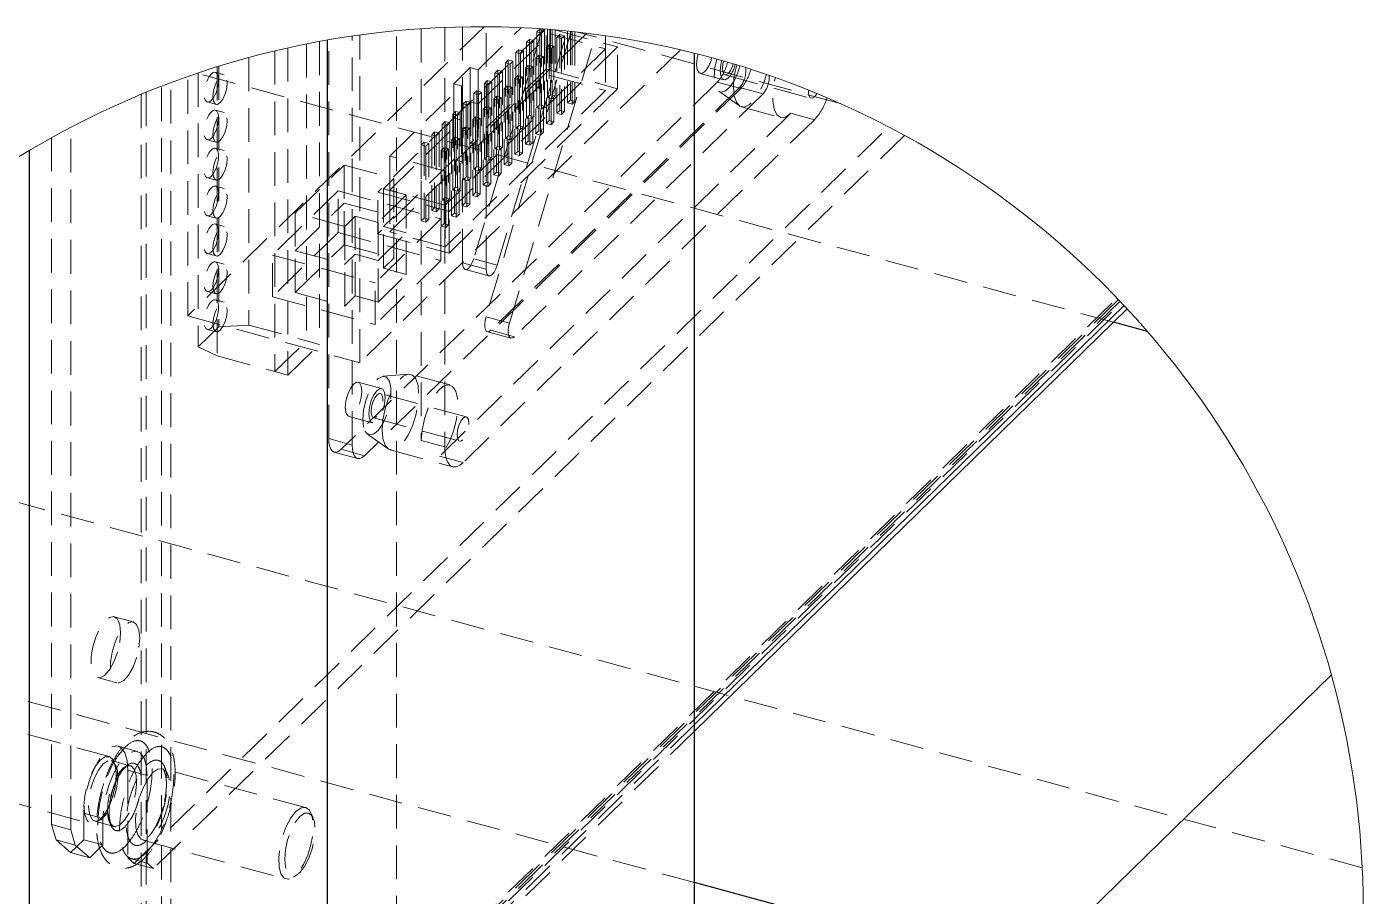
# Model space of a CAD drawing. Header units: millimetres. Extents: x 0 to 279, y 0 to 216.
# Drawn here: x 39.5 to 89.8, y 78.2 to 110.9 of the extents above; entities that cross this region are included whole.
import ezdxf

# ---------------------------------------------------------------- set-up
doc = ezdxf.new("R2010")
doc.units = ezdxf.units.MM
doc.linetypes.add('HIDDEN', pattern=[1.905, 1.27, -0.635])

msp = doc.modelspace()

# ---------------------------------------------------------------- linework, layer by layer
at = {"color": 7, "linetype": 'HIDDEN', "lineweight": 18}
for p, q in [((56.684, 110.933), (45.52, 100.036)), ((54.32, 110.859), (54.32, 95.342)), ((55.204, 110.906), (55.204, 95.102)), ((55.875, 102.042), (55.875, 110.926)), ((58.969, 110.844), (56.164, 108.105)), ((58.879, 110.85), (56.293, 102.187)), ((56.459, 109.311), (58.083, 110.897)), ((56.76, 101.801), (56.76, 110.932)), ((58.787, 110.843), (58.677, 110.736)), ((58.787, 110.843), (58.787, 107.985)), ((58.787, 110.843), (58.961, 110.795)), ((58.961, 110.795), (58.851, 110.689)), ((58.961, 110.795), (58.961, 107.938)), ((59.026, 109.328), (59.026, 110.839)), ((59.074, 110.836), (59.074, 108.266)), ((59.166, 110.829), (59.166, 110.667)), ((59.183, 110.827), (59.183, 108.373)), ((59.248, 110.822), (59.248, 108.219)), ((59.339, 110.814), (61.711, 110.17)), ((59.357, 110.813), (59.357, 108.325)), ((50.488, 110.379), (50.488, 98.964)), ((50.832, 95.413), (50.832, 110.441)), ((51.716, 95.172), (51.716, 110.582)), ((52.005, 98.274), (52.005, 110.623)), ((53.384, 44.526), (53.384, 110.784)), ((60.55, 110.69), (55.224, 105.492)), ((56.459, 108.025), (59.166, 110.667)), ((59.966, 110.755), (56.757, 100.004)), ((57.178, 101.947), (59.812, 110.771)), ((57.641, 99.764), (60.89, 110.647)), ((58.39, 110.455), (58.281, 110.349)), ((58.281, 110.349), (58.281, 107.491)), ((58.281, 110.349), (58.455, 110.301)), ((58.39, 110.455), (58.39, 107.598)), ((58.39, 110.455), (58.564, 110.408)), ((58.564, 110.408), (58.455, 110.301)), ((58.455, 110.301), (58.455, 107.444)), ((58.564, 110.408), (58.564, 107.551)), ((58.677, 110.736), (58.677, 107.879)), ((58.677, 110.736), (58.851, 110.689)), ((58.851, 110.689), (58.851, 107.831)), ((59.166, 110.667), (61.261, 110.098)), ((59.166, 110.667), (59.166, 109.096)), ((59.538, 110.638), (59.429, 110.532)), ((59.429, 110.532), (59.429, 107.674)), ((59.429, 110.532), (59.603, 110.484)), ((59.538, 110.638), (59.538, 107.781)), ((59.538, 110.638), (59.712, 110.591)), ((59.712, 110.591), (59.603, 110.484)), ((59.603, 110.484), (59.603, 107.627)), ((59.712, 110.591), (59.712, 107.734)), ((59.826, 110.77), (59.826, 108.062)), ((59.935, 110.759), (59.935, 108.168)), ((60, 110.752), (60, 108.014)), ((60.109, 110.74), (60.109, 108.121)), ((70.109, 108.038), (60.204, 110.73)), ((61.261, 110.595), (61.261, 110.098)), ((48.802, 110.022), (48.802, 97.94)), ((49.295, 110.136), (49.295, 97.806)), ((49.995, 110.284), (49.995, 99.098)), ((64.086, 110.065), (52.005, 98.274)), ((61.261, 110.098), (55.224, 104.206)), ((61.711, 110.17), (55.363, 103.974)), ((57.993, 110.068), (57.884, 109.962)), ((57.884, 109.962), (57.884, 107.104)), ((57.884, 109.962), (58.058, 109.914)), ((57.993, 110.068), (57.993, 107.211)), ((57.993, 110.068), (58.167, 110.021)), ((58.167, 110.021), (58.058, 109.914)), ((58.058, 109.914), (58.058, 107.057)), ((58.167, 110.021), (58.167, 107.164)), ((58.745, 109.864), (58.636, 109.757)), ((58.745, 109.864), (58.745, 107.007)), ((58.745, 109.864), (58.919, 109.817)), ((58.919, 109.817), (58.81, 109.71)), ((58.919, 109.817), (58.919, 106.959)), ((59.142, 110.251), (59.032, 110.144)), ((59.032, 110.144), (59.032, 107.287)), ((59.032, 110.144), (59.206, 110.097)), ((59.142, 110.251), (59.142, 107.394)), ((59.142, 110.251), (59.316, 110.204)), ((59.316, 110.204), (59.206, 110.097)), ((59.206, 110.097), (59.206, 107.24)), ((59.316, 110.204), (59.316, 107.347)), ((61.261, 110.098), (61.261, 108.527)), ((61.711, 108.598), (61.711, 110.17)), ((46.63, 109.425), (46.63, 98.534)), ((46.686, 109.443), (46.686, 99.626)), ((47.823, 109.773), (47.823, 99.692)), ((55.542, 108.784), (56.164, 109.391)), ((56.164, 109.391), (56.164, 108.105)), ((56.459, 109.311), (56.164, 109.391)), ((59.026, 109.328), (56.164, 106.534)), ((56.459, 109.311), (56.459, 108.025)), ((57.2, 109.294), (57.091, 109.187)), ((57.2, 109.294), (57.2, 106.437)), ((57.2, 109.294), (57.374, 109.247)), ((57.597, 109.681), (57.487, 109.574)), ((57.487, 109.574), (57.487, 106.717)), ((57.487, 109.574), (57.661, 109.527)), ((57.597, 109.681), (57.597, 106.824)), ((57.597, 109.681), (57.771, 109.634)), ((57.771, 109.634), (57.661, 109.527)), ((57.661, 109.527), (57.661, 106.67)), ((57.771, 109.634), (57.771, 106.777)), ((58.348, 109.477), (58.239, 109.37)), ((58.239, 109.37), (58.239, 106.513)), ((58.239, 109.37), (58.413, 109.323)), ((58.348, 109.477), (58.348, 106.619)), ((58.348, 109.477), (58.522, 109.429)), ((58.522, 109.429), (58.413, 109.323)), ((58.413, 109.323), (58.413, 106.465)), ((58.522, 109.429), (58.522, 106.572)), ((58.636, 109.757), (58.636, 106.9)), ((58.636, 109.757), (58.81, 109.71)), ((58.81, 109.71), (58.81, 106.853)), ((59.026, 109.328), (61.711, 108.598)), ((44.877, 65.371), (44.877, 108.825)), ((45.52, 100.036), (45.52, 109.058)), ((80.397, 99.799), (45.877, 109.181)), ((45.908, 109.191), (45.908, 98.872)), ((46.889, 109.126), (46.562, 109.214)), ((65.471, 108.843), (51.299, 95.011)), ((55.836, 108.704), (55.542, 108.784)), ((55.542, 108.784), (55.542, 107.498)), ((56.459, 106.454), (59.166, 109.096)), ((56.803, 108.907), (56.694, 108.8)), ((56.694, 108.8), (56.694, 105.943)), ((56.694, 108.8), (56.868, 108.753)), ((56.803, 108.907), (56.803, 106.049)), ((56.803, 108.907), (56.977, 108.859)), ((56.977, 108.859), (56.868, 108.753)), ((56.977, 108.859), (56.977, 106.002)), ((57.091, 109.187), (57.091, 106.33)), ((57.091, 109.187), (57.265, 109.14)), ((57.374, 109.247), (57.265, 109.14)), ((57.265, 109.14), (57.265, 106.283)), ((57.374, 109.247), (57.374, 106.389)), ((57.952, 109.09), (57.842, 108.983)), ((57.842, 108.983), (57.842, 106.126)), ((57.842, 108.983), (58.016, 108.936)), ((57.952, 109.09), (57.952, 106.232)), ((57.952, 109.09), (58.126, 109.042)), ((58.126, 109.042), (58.016, 108.936)), ((58.016, 108.936), (58.016, 106.078)), ((58.126, 109.042), (58.126, 106.185)), ((59.166, 109.096), (61.261, 108.527)), ((64.829, 109.173), (65.713, 108.933)), ((65.471, 108.843), (66.355, 108.603)), ((65.764, 109.118), (69.007, 108.236)), ((43.768, 108.387), (43.768, 64.876)), ((43.949, 108.462), (43.949, 65.053)), ((44.533, 65.465), (44.533, 108.694)), ((66.355, 108.603), (52.183, 94.771)), ((53.129, 106.061), (55.836, 108.704)), ((61.261, 108.527), (55.224, 102.635)), ((61.711, 108.598), (55.363, 102.403)), ((55.836, 108.704), (55.836, 107.418)), ((56.407, 108.519), (56.297, 108.413)), ((56.297, 108.413), (56.297, 105.556)), ((56.297, 108.413), (56.471, 108.365)), ((56.407, 108.519), (56.407, 105.662)), ((56.407, 108.519), (56.581, 108.472)), ((56.581, 108.472), (56.471, 108.365)), ((56.471, 108.365), (56.471, 105.508)), ((56.581, 108.472), (56.581, 105.615)), ((56.868, 108.753), (56.868, 105.895)), ((66.314, 108.641), (56.941, 99.494)), ((57.158, 108.315), (57.049, 108.208)), ((57.158, 108.315), (57.158, 105.458)), ((57.158, 108.315), (57.332, 108.268)), ((57.555, 108.702), (57.446, 108.596)), ((57.446, 108.596), (57.446, 105.738)), ((57.446, 108.596), (57.62, 108.548)), ((57.555, 108.702), (57.555, 105.845)), ((57.555, 108.702), (57.729, 108.655)), ((57.729, 108.655), (57.62, 108.548)), ((57.62, 108.548), (57.62, 105.691)), ((57.729, 108.655), (57.729, 105.798)), ((67.198, 108.401), (57.826, 99.253)), ((59.183, 108.373), (59.074, 108.266)), ((59.183, 108.373), (59.357, 108.325)), ((59.357, 108.325), (59.248, 108.219)), ((65.528, 108.504), (66.307, 107.95)), ((67.198, 108.401), (66.314, 108.641)), ((68.91, 108.478), (68.916, 108.543)), ((46.257, 108.098), (46.585, 108.009)), ((46.889, 107.697), (46.562, 107.786)), ((56.164, 108.105), (55.542, 107.498)), ((56.01, 108.132), (55.9, 108.026)), ((55.9, 108.026), (55.9, 105.168)), ((55.9, 108.026), (56.075, 107.978)), ((56.01, 108.132), (56.01, 105.275)), ((56.01, 108.132), (56.184, 108.085)), ((56.184, 108.085), (56.075, 107.978)), ((56.075, 107.978), (56.075, 105.121)), ((56.459, 108.025), (56.164, 108.105)), ((56.164, 108.105), (56.164, 106.534)), ((56.184, 108.085), (56.184, 105.228)), ((56.459, 108.025), (56.459, 106.454)), ((56.762, 107.928), (56.652, 107.821)), ((56.652, 107.821), (56.652, 104.964)), ((56.652, 107.821), (56.826, 107.774)), ((56.762, 107.928), (56.762, 105.071)), ((56.762, 107.928), (56.936, 107.881)), ((56.936, 107.881), (56.826, 107.774)), ((56.826, 107.774), (56.826, 104.917)), ((56.936, 107.881), (56.936, 105.023)), ((57.049, 108.208), (57.049, 105.351)), ((57.049, 108.208), (57.223, 108.161)), ((57.332, 108.268), (57.223, 108.161)), ((57.223, 108.161), (57.223, 105.304)), ((57.332, 108.268), (57.332, 105.411)), ((58.787, 107.985), (58.677, 107.879)), ((58.677, 107.879), (58.851, 107.831)), ((58.787, 107.985), (58.961, 107.938)), ((58.961, 107.938), (58.851, 107.831)), ((59.074, 108.266), (59.248, 108.219)), ((59.538, 107.781), (59.429, 107.674)), ((59.538, 107.781), (59.712, 107.734)), ((59.935, 108.168), (59.826, 108.062)), ((59.826, 108.062), (60, 108.014)), ((59.935, 108.168), (60.109, 108.121)), ((60.109, 108.121), (60, 108.014)), ((66.386, 107.912), (67.86, 107.512)), ((55.542, 107.498), (52.679, 104.704)), ((53.129, 104.776), (55.836, 107.418)), ((68.247, 107.671), (55.008, 94.75)), ((55.216, 107.358), (55.107, 107.251)), ((55.216, 107.358), (55.216, 104.501)), ((55.216, 107.358), (55.39, 107.311)), ((55.39, 107.311), (55.281, 107.204)), ((55.39, 107.311), (55.39, 104.453)), ((55.613, 107.745), (55.504, 107.638)), ((55.504, 107.638), (55.504, 104.781)), ((55.504, 107.638), (55.678, 107.591)), ((55.836, 107.418), (55.542, 107.498)), ((55.542, 107.498), (55.542, 105.926)), ((55.613, 107.745), (55.613, 104.888)), ((55.613, 107.745), (55.787, 107.698)), ((55.787, 107.698), (55.678, 107.591)), ((55.678, 107.591), (55.678, 104.734)), ((55.787, 107.698), (55.787, 104.841)), ((55.836, 107.418), (55.836, 105.846)), ((69.131, 107.431), (55.893, 94.509)), ((56.365, 107.541), (56.256, 107.434)), ((56.256, 107.434), (56.256, 104.577)), ((56.256, 107.434), (56.43, 107.387)), ((56.365, 107.541), (56.365, 104.684)), ((56.365, 107.541), (56.539, 107.494)), ((56.539, 107.494), (56.43, 107.387)), ((56.43, 107.387), (56.43, 104.53)), ((56.539, 107.494), (56.539, 104.636)), ((58.39, 107.598), (58.281, 107.491)), ((58.281, 107.491), (58.455, 107.444)), ((58.39, 107.598), (58.564, 107.551)), ((58.564, 107.551), (58.455, 107.444)), ((59.142, 107.394), (59.032, 107.287)), ((59.032, 107.287), (59.206, 107.24)), ((59.142, 107.394), (59.316, 107.347)), ((59.316, 107.347), (59.206, 107.24)), ((59.429, 107.674), (59.603, 107.627)), ((59.712, 107.734), (59.603, 107.627)), ((69.131, 107.431), (68.247, 107.671)), ((41.116, 80.673), (41.116, 107.146)), ((43.496, 79.409), (71.927, 107.159)), ((72.526, 106.838), (44.222, 79.212)), ((54.82, 106.971), (54.71, 106.864)), ((54.71, 106.864), (54.71, 104.007)), ((54.71, 106.864), (54.884, 106.817)), ((54.82, 106.971), (54.82, 104.114)), ((54.82, 106.971), (54.994, 106.923)), ((54.994, 106.923), (54.884, 106.817)), ((54.884, 106.817), (54.884, 103.96)), ((54.994, 106.923), (54.994, 104.066)), ((55.107, 107.251), (55.107, 104.394)), ((55.107, 107.251), (55.281, 107.204)), ((55.281, 107.204), (55.281, 104.347)), ((55.571, 106.766), (55.462, 106.66)), ((55.571, 106.766), (55.571, 103.909)), ((55.571, 106.766), (55.746, 106.719)), ((55.968, 107.154), (55.859, 107.047)), ((55.859, 107.047), (55.859, 104.19)), ((55.859, 107.047), (56.033, 107)), ((55.968, 107.154), (55.968, 104.296)), ((55.968, 107.154), (56.142, 107.106)), ((56.142, 107.106), (56.033, 107)), ((56.033, 107), (56.033, 104.142)), ((56.142, 107.106), (56.142, 104.249)), ((57.597, 106.824), (57.487, 106.717)), ((57.597, 106.824), (57.771, 106.777)), ((57.771, 106.777), (57.661, 106.67)), ((57.993, 107.211), (57.884, 107.104)), ((57.884, 107.104), (58.058, 107.057)), ((57.993, 107.211), (58.167, 107.164)), ((58.167, 107.164), (58.058, 107.057)), ((58.745, 107.007), (58.636, 106.9)), ((58.636, 106.9), (58.81, 106.853)), ((58.745, 107.007), (58.919, 106.959)), ((58.919, 106.959), (58.81, 106.853)), ((40.39, 106.755), (40.39, 80.87)), ((46.257, 106.67), (46.585, 106.581)), ((46.889, 106.268), (46.562, 106.357)), ((54.423, 106.584), (54.314, 106.477)), ((54.314, 106.477), (54.314, 103.62)), ((54.314, 106.477), (54.488, 106.43)), ((54.423, 106.584), (54.423, 103.726)), ((54.423, 106.584), (54.597, 106.536)), ((54.597, 106.536), (54.488, 106.43)), ((54.488, 106.43), (54.488, 103.572)), ((54.597, 106.536), (54.597, 103.679)), ((55.175, 106.379), (55.065, 106.273)), ((55.065, 106.273), (55.065, 103.415)), ((55.065, 106.273), (55.24, 106.225)), ((55.175, 106.379), (55.175, 103.522)), ((55.175, 106.379), (55.349, 106.332)), ((55.349, 106.332), (55.24, 106.225)), ((55.349, 106.332), (55.349, 103.475)), ((55.462, 106.66), (55.462, 103.803)), ((55.462, 106.66), (55.636, 106.612)), ((55.746, 106.719), (55.636, 106.612)), ((55.636, 106.612), (55.636, 103.755)), ((55.746, 106.719), (55.746, 103.862)), ((56.459, 106.454), (56.164, 106.534)), ((57.2, 106.437), (57.091, 106.33)), ((57.091, 106.33), (57.265, 106.283)), ((57.2, 106.437), (57.374, 106.389)), ((57.374, 106.389), (57.265, 106.283)), ((57.487, 106.717), (57.661, 106.67)), ((58.348, 106.619), (58.239, 106.513)), ((58.239, 106.513), (58.413, 106.465)), ((58.348, 106.619), (58.522, 106.572)), ((58.522, 106.572), (58.413, 106.465)), ((55.542, 105.926), (52.679, 103.132)), ((55.224, 105.492), (53.129, 106.061)), ((53.129, 106.061), (53.129, 104.776)), ((53.129, 103.204), (55.836, 105.846)), ((55.24, 106.225), (55.24, 103.368)), ((55.836, 105.846), (55.542, 105.926)), ((56.803, 106.049), (56.694, 105.943)), ((56.694, 105.943), (56.868, 105.895)), ((56.803, 106.049), (56.977, 106.002)), ((56.977, 106.002), (56.868, 105.895)), ((57.555, 105.845), (57.446, 105.738)), ((57.555, 105.845), (57.729, 105.798)), ((57.729, 105.798), (57.62, 105.691)), ((57.952, 106.232), (57.842, 106.126)), ((57.842, 106.126), (58.016, 106.078)), ((57.952, 106.232), (58.126, 106.185)), ((58.126, 106.185), (58.016, 106.078)), ((49.571, 103.919), (51.416, 105.719)), ((51.416, 105.719), (51.416, 104.291)), ((51.416, 105.719), (53.287, 105.211)), ((55.224, 105.492), (55.224, 104.206)), ((56.01, 105.275), (55.9, 105.168)), ((56.01, 105.275), (56.184, 105.228)), ((56.407, 105.662), (56.297, 105.556)), ((56.297, 105.556), (56.471, 105.508)), ((56.407, 105.662), (56.581, 105.615)), ((56.581, 105.615), (56.471, 105.508)), ((57.158, 105.458), (57.049, 105.351)), ((57.049, 105.351), (57.223, 105.304)), ((57.158, 105.458), (57.332, 105.411)), ((57.332, 105.411), (57.223, 105.304)), ((57.446, 105.738), (57.62, 105.691)), ((46.257, 105.241), (46.585, 105.152)), ((46.889, 104.84), (46.562, 104.929)), ((53.287, 105.211), (52.896, 104.83)), ((52.896, 104.83), (52.896, 103.401)), ((52.896, 104.83), (53.753, 104.597)), ((55.224, 104.206), (53.129, 104.776)), ((53.129, 104.776), (53.129, 103.204)), ((53.287, 105.211), (53.287, 103.782)), ((55.613, 104.888), (55.504, 104.781)), ((55.504, 104.781), (55.678, 104.734)), ((55.613, 104.888), (55.787, 104.841)), ((55.787, 104.841), (55.678, 104.734)), ((55.9, 105.168), (56.075, 105.121)), ((56.184, 105.228), (56.075, 105.121)), ((56.762, 105.071), (56.652, 104.964)), ((56.652, 104.964), (56.826, 104.917)), ((56.762, 105.071), (56.936, 105.023)), ((56.936, 105.023), (56.826, 104.917)), ((51.183, 104.747), (48.709, 102.332)), ((49.571, 102.49), (51.416, 104.291)), ((51.183, 104.747), (55.054, 103.694)), ((51.183, 103.175), (51.183, 104.747)), ((51.416, 104.291), (53.287, 103.782)), ((51.416, 102.719), (51.416, 104.291)), ((52.679, 104.704), (55.363, 103.974)), ((52.679, 103.132), (52.679, 104.704)), ((53.753, 104.597), (52.689, 103.559)), ((53.753, 104.597), (53.753, 103.168)), ((55.216, 104.501), (55.107, 104.394)), ((55.107, 104.394), (55.281, 104.347)), ((55.216, 104.501), (55.39, 104.453)), ((55.39, 104.453), (55.281, 104.347)), ((55.968, 104.296), (55.859, 104.19)), ((55.968, 104.296), (56.142, 104.249)), ((56.142, 104.249), (56.033, 104.142)), ((56.365, 104.684), (56.256, 104.577)), ((56.256, 104.577), (56.43, 104.53)), ((56.365, 104.684), (56.539, 104.636)), ((56.539, 104.636), (56.43, 104.53)), ((46.257, 103.813), (46.585, 103.723)), ((51.442, 103.41), (49.571, 103.919)), ((49.571, 103.919), (49.571, 102.49)), ((51.832, 103.791), (51.442, 103.41)), ((51.832, 103.791), (51.832, 102.363)), ((52.689, 103.559), (51.832, 103.791)), ((53.287, 103.782), (52.896, 103.401)), ((53.287, 102.211), (53.287, 103.782)), ((54.82, 104.114), (54.71, 104.007)), ((54.71, 104.007), (54.884, 103.96)), ((54.82, 104.114), (54.994, 104.066)), ((54.994, 104.066), (54.884, 103.96)), ((55.224, 104.206), (55.224, 102.635)), ((55.363, 102.403), (55.363, 103.974)), ((55.571, 103.909), (55.462, 103.803)), ((55.462, 103.803), (55.636, 103.755)), ((55.571, 103.909), (55.746, 103.862)), ((55.746, 103.862), (55.636, 103.755)), ((55.859, 104.19), (56.033, 104.142)), ((46.889, 103.411), (46.562, 103.5)), ((51.442, 103.41), (51.442, 101.982)), ((55.054, 103.694), (52.58, 101.28)), ((52.689, 103.559), (52.689, 102.13)), ((52.896, 103.401), (53.753, 103.168)), ((52.896, 101.83), (52.896, 103.401)), ((54.423, 103.726), (54.314, 103.62)), ((54.314, 103.62), (54.488, 103.572)), ((54.423, 103.726), (54.597, 103.679)), ((54.597, 103.679), (54.488, 103.572)), ((55.054, 102.123), (55.054, 103.694)), ((55.175, 103.522), (55.065, 103.415)), ((55.065, 103.415), (55.24, 103.368)), ((55.175, 103.522), (55.349, 103.475)), ((55.349, 103.475), (55.24, 103.368)), ((51.183, 103.175), (48.709, 100.76)), ((51.183, 103.175), (55.054, 102.123)), ((52.679, 103.132), (55.363, 102.403)), ((52.689, 102.13), (53.753, 103.168)), ((55.224, 102.635), (53.129, 103.204)), ((53.753, 101.597), (53.753, 103.168)), ((46.257, 102.384), (46.585, 102.295)), ((48.709, 102.332), (52.58, 101.28)), ((48.709, 100.76), (48.709, 102.332)), ((49.571, 100.919), (51.416, 102.719)), ((49.571, 102.49), (51.442, 101.982)), ((49.571, 100.919), (49.571, 102.49)), ((51.416, 102.719), (53.287, 102.211)), ((51.442, 101.982), (51.832, 102.363)), ((51.832, 102.363), (52.689, 102.13)), ((51.832, 100.791), (51.832, 102.363)), ((46.889, 101.983), (46.562, 102.071)), ((51.442, 100.41), (51.442, 101.982)), ((55.054, 102.123), (52.58, 99.708)), ((52.689, 100.559), (52.689, 102.13)), ((53.287, 102.211), (52.896, 101.83)), ((52.896, 101.83), (53.753, 101.597)), ((56.76, 101.801), (55.875, 102.042)), ((55.978, 101.787), (56.862, 101.546)), ((56.293, 102.187), (57.178, 101.947)), ((52.58, 99.708), (52.58, 101.28)), ((52.689, 100.559), (53.753, 101.597)), ((46.257, 100.955), (46.585, 100.866)), ((48.709, 100.76), (52.58, 99.708)), ((49.571, 100.919), (51.442, 100.41)), ((51.442, 100.41), (51.832, 100.791)), ((51.832, 100.791), (52.689, 100.559)), ((43.977, 65.029), (80.533, 100.708)), ((43.977, 64.695), (80.697, 100.536)), ((44.346, 65.156), (80.648, 100.588)), ((80.585, 100.654), (44.533, 65.465)), ((46.889, 100.554), (46.562, 100.643)), ((45.52, 100.036), (52.005, 98.274)), ((57.641, 99.764), (56.757, 100.004)), ((46.686, 99.626), (45.908, 98.872)), ((46.257, 99.527), (46.585, 99.438)), ((47.823, 99.692), (46.686, 99.626)), ((47.823, 99.692), (49.995, 99.098)), ((56.81, 99.44), (57.695, 99.199)), ((56.941, 99.494), (57.826, 99.253)), ((45.908, 98.872), (46.63, 98.534)), ((48.802, 97.94), (49.995, 99.098)), ((49.295, 97.806), (50.488, 98.964)), ((49.995, 99.098), (50.488, 98.964)), ((46.63, 98.534), (48.802, 97.94)), ((48.802, 97.94), (49.295, 97.806)), ((53.834, 97.845), (52.882, 97.762)), ((55.395, 97.437), (53.921, 97.838)), ((52.825, 97.298), (51.94, 97.539)), ((56.017, 96.232), (52.774, 97.113)), ((51.59, 96.252), (52.475, 96.012)), ((52.525, 96.197), (55.768, 95.315)), ((89.774, 79.246), (28.671, 95.852)), ((50.832, 95.413), (51.716, 95.172)), ((52.289, 95.582), (53.069, 95.029)), ((55.204, 95.102), (54.32, 95.342)), ((51.036, 94.903), (51.921, 94.663)), ((51.299, 95.011), (52.183, 94.771)), ((53.147, 94.991), (55.506, 94.35)), ((55.893, 94.509), (55.008, 94.75)), ((64.617, 78.687), (25.378, 89.351)), ((43.467, 88.506), (42.741, 88.704)), ((42.117, 86.408), (42.843, 86.21)), ((64.617, 84.638), (44.877, 65.371)), ((42.563, 83.434), (39.081, 84.381)), ((44.619, 64.879), (64.617, 84.396)), ((43.621, 83.631), (42.895, 83.828)), ((43.354, 83.09), (42.642, 83.283)), ((43.043, 82.962), (43.091, 83.006)), ((43.985, 82.725), (43.258, 82.923)), ((43.258, 82.923), (43.258, 79.613)), ((43.985, 79.416), (43.985, 82.725)), ((49.961, 81.513), (44.57, 82.979)), ((38.393, 81.851), (41.875, 80.905)), ((41.599, 81.303), (42.325, 81.105)), ((41.599, 80.301), (41.599, 81.303)), ((42.325, 81.105), (42.325, 80.104)), ((50.241, 81.134), (50.16, 81.314)), ((40.39, 80.87), (41.116, 80.673)), ((40.39, 80.87), (40.556, 80.292)), ((41.282, 80.095), (41.116, 80.673)), ((42.02, 80.995), (42.732, 80.802)), ((42.732, 80.802), (42.702, 80.813)), ((40.556, 80.292), (41.282, 80.095)), ((40.556, 80.292), (41.105, 79.819)), ((41.105, 79.819), (41.599, 80.301)), ((41.831, 79.622), (41.282, 80.095)), ((41.599, 80.301), (42.325, 80.104)), ((42.325, 80.104), (41.831, 79.622)), ((43.837, 80.282), (49.228, 78.817)), ((41.105, 79.819), (41.831, 79.622)), ((43.258, 79.613), (43.985, 79.416)), ((43.496, 79.409), (43.258, 79.613)), ((44.222, 79.212), (43.496, 79.409)), ((44.222, 79.212), (43.985, 79.416)), ((49.501, 78.888), (49.662, 79.002))]:
    msp.add_line(p, q, dxfattribs=at)
at = {"color": 7, "linetype": 'Continuous', "lineweight": 25}
for p, q in [((50.787, 44.876), (50.787, 110.433)), ((64.617, 45.373), (64.617, 109.936)), ((39.555, 49.033), (39.555, 106.276)), ((64.617, 84.396), (80.915, 100.304)), ((81.681, 99.45), (80.397, 99.799)), ((64.617, 63.091), (88.612, 86.511)), ((77.115, 75.29), (64.617, 78.687))]:
    msp.add_line(p, q, dxfattribs=at)
at = {"color": 8, "linetype": 'Continuous', "lineweight": 25}
msp.add_line((80.797, 100.43), (64.617, 84.638), dxfattribs=at)
at = {"color": 7, "linetype": 'HIDDEN', "lineweight": 18, "flags": 128}
for points in [[(65.004, 109.245), (64.885, 109.172), (64.784, 109.198), (64.716, 109.317), (64.693, 109.513), (64.716, 109.755), (64.756, 109.901)], [(65.356, 109.056), (65.384, 109.402), (65.456, 109.714)], [(66.325, 109.46), (66.249, 109.208), (66.102, 108.889), (65.932, 108.644), (65.758, 108.5), (65.597, 108.472), (65.468, 108.565), (65.384, 108.767), (65.356, 109.056)], [(65.888, 109.005), (65.769, 108.932), (65.668, 108.957), (65.601, 109.077), (65.577, 109.272), (65.601, 109.514), (65.641, 109.662)], [(65.667, 109.36), (65.684, 109.532), (65.713, 109.642)], [(66.071, 109.537), (66.045, 109.441), (65.973, 109.283), (65.888, 109.169), (65.804, 109.117), (65.732, 109.135), (65.684, 109.22), (65.667, 109.36)], [(46.677, 109.002), (46.681, 108.92), (46.677, 108.829), (46.664, 108.734), (46.644, 108.636), (46.617, 108.539), (46.584, 108.446), (46.545, 108.359), (46.502, 108.281), (46.457, 108.214), (46.41, 108.161), (46.362, 108.122), (46.317, 108.101), (46.274, 108.096), (46.235, 108.108), (46.202, 108.136), (46.175, 108.181), (46.155, 108.24), (46.143, 108.311), (46.138, 108.393), (46.143, 108.483), (46.155, 108.579), (46.175, 108.676), (46.202, 108.774), (46.235, 108.867), (46.274, 108.954), (46.317, 109.032), (46.362, 109.099), (46.41, 109.152), (46.457, 109.19), (46.502, 109.212), (46.545, 109.217), (46.584, 109.205), (46.617, 109.177), (46.644, 109.132), (46.664, 109.073), (46.677, 109.002)], [(46.84, 108.21), (46.737, 108.072), (46.634, 108.009), (46.546, 108.031), (46.488, 108.134), (46.467, 108.304), (46.488, 108.514), (46.546, 108.732), (46.634, 108.925), (46.737, 109.063), (46.84, 109.126), (46.928, 109.104), (46.986, 109.001), (47.007, 108.831), (46.986, 108.621), (46.928, 108.403), (46.84, 108.21)], [(66.084, 108.664), (66.112, 108.335), (66.194, 108.087), (66.322, 107.94), (66.487, 107.907), (66.675, 107.989), (66.871, 108.18), (67.059, 108.465), (67.224, 108.82), (67.325, 109.135)], [(68.247, 107.671), (68.047, 107.53), (67.864, 107.511), (67.715, 107.614), (67.611, 107.831), (67.562, 108.143), (67.572, 108.523), (67.64, 108.939), (67.662, 109.017)], [(69.224, 108.418), (69.216, 108.401), (69.131, 108.288), (69.046, 108.236), (68.974, 108.254), (68.926, 108.339), (68.91, 108.478)], [(46.677, 107.573), (46.681, 107.491), (46.677, 107.401), (46.664, 107.306), (46.644, 107.208), (46.617, 107.111), (46.584, 107.017), (46.545, 106.93), (46.502, 106.852), (46.457, 106.785), (46.41, 106.732), (46.362, 106.694), (46.317, 106.672), (46.274, 106.667), (46.235, 106.679), (46.202, 106.708), (46.175, 106.752), (46.155, 106.811), (46.143, 106.883), (46.138, 106.965), (46.143, 107.055), (46.155, 107.15), (46.175, 107.248), (46.202, 107.345), (46.235, 107.438), (46.274, 107.526), (46.317, 107.604), (46.362, 107.67), (46.41, 107.724), (46.457, 107.762), (46.502, 107.784), (46.545, 107.789), (46.584, 107.777), (46.617, 107.748), (46.644, 107.704), (46.664, 107.645), (46.677, 107.573)], [(46.84, 106.782), (46.737, 106.643), (46.634, 106.58), (46.546, 106.602), (46.488, 106.706), (46.467, 106.875), (46.488, 107.085), (46.546, 107.303), (46.634, 107.496), (46.737, 107.635), (46.84, 107.698), (46.928, 107.676), (46.986, 107.572), (47.007, 107.402), (46.986, 107.193), (46.928, 106.975), (46.84, 106.782)], [(46.677, 106.144), (46.681, 106.062), (46.677, 105.972), (46.664, 105.877), (46.644, 105.779), (46.617, 105.682), (46.584, 105.589), (46.545, 105.501), (46.502, 105.423), (46.457, 105.357), (46.41, 105.303), (46.362, 105.265), (46.317, 105.243), (46.274, 105.238), (46.235, 105.25), (46.202, 105.279), (46.175, 105.323), (46.155, 105.382), (46.143, 105.454), (46.138, 105.536), (46.143, 105.626), (46.155, 105.722), (46.175, 105.819), (46.202, 105.916), (46.235, 106.01), (46.274, 106.097), (46.317, 106.175), (46.362, 106.242), (46.41, 106.295), (46.457, 106.333), (46.502, 106.355), (46.545, 106.36), (46.584, 106.348), (46.617, 106.319), (46.644, 106.275), (46.664, 106.216), (46.677, 106.144)], [(46.84, 105.353), (46.737, 105.214), (46.634, 105.151), (46.546, 105.173), (46.488, 105.277), (46.467, 105.447), (46.488, 105.657), (46.546, 105.875), (46.634, 106.067), (46.737, 106.206), (46.84, 106.269), (46.928, 106.247), (46.986, 106.143), (47.007, 105.974), (46.986, 105.764), (46.928, 105.546), (46.84, 105.353)], [(46.677, 104.716), (46.681, 104.634), (46.677, 104.544), (46.664, 104.448), (46.644, 104.351), (46.617, 104.253), (46.584, 104.16), (46.545, 104.073), (46.502, 103.995), (46.457, 103.928), (46.41, 103.875), (46.362, 103.837), (46.317, 103.815), (46.274, 103.81), (46.235, 103.822), (46.202, 103.85), (46.175, 103.895), (46.155, 103.954), (46.143, 104.025), (46.138, 104.107), (46.143, 104.198), (46.155, 104.293), (46.175, 104.391), (46.202, 104.488), (46.235, 104.581), (46.274, 104.668), (46.317, 104.746), (46.362, 104.813), (46.41, 104.866), (46.457, 104.905), (46.502, 104.926), (46.545, 104.932), (46.584, 104.92), (46.617, 104.891), (46.644, 104.846), (46.664, 104.787), (46.677, 104.716)], [(46.84, 103.924), (46.737, 103.786), (46.634, 103.723), (46.546, 103.745), (46.488, 103.849), (46.467, 104.018), (46.488, 104.228), (46.546, 104.446), (46.634, 104.639), (46.737, 104.777), (46.84, 104.841), (46.928, 104.819), (46.986, 104.715), (47.007, 104.545), (46.986, 104.335), (46.928, 104.117), (46.84, 103.924)], [(46.677, 103.287), (46.681, 103.205), (46.677, 103.115), (46.664, 103.02), (46.644, 102.922), (46.617, 102.825), (46.584, 102.731), (46.545, 102.644), (46.502, 102.566), (46.457, 102.499), (46.41, 102.446), (46.362, 102.408), (46.317, 102.386), (46.274, 102.381), (46.235, 102.393), (46.202, 102.422), (46.175, 102.466), (46.155, 102.525), (46.143, 102.597), (46.138, 102.679), (46.143, 102.769), (46.155, 102.864), (46.175, 102.962), (46.202, 103.059), (46.235, 103.153), (46.274, 103.24), (46.317, 103.318), (46.362, 103.385), (46.41, 103.438), (46.457, 103.476), (46.502, 103.498), (46.545, 103.503), (46.584, 103.491), (46.617, 103.462), (46.644, 103.418), (46.664, 103.359), (46.677, 103.287)], [(46.84, 102.496), (46.737, 102.357), (46.634, 102.294), (46.546, 102.316), (46.488, 102.42), (46.467, 102.59), (46.488, 102.799), (46.546, 103.017), (46.634, 103.21), (46.737, 103.349), (46.84, 103.412), (46.928, 103.39), (46.986, 103.286), (47.007, 103.117), (46.986, 102.907), (46.928, 102.689), (46.84, 102.496)], [(46.677, 101.859), (46.681, 101.777), (46.677, 101.686), (46.664, 101.591), (46.644, 101.493), (46.617, 101.396), (46.584, 101.303), (46.545, 101.216), (46.502, 101.137), (46.457, 101.071), (46.41, 101.018), (46.362, 100.979), (46.317, 100.957), (46.274, 100.952), (46.235, 100.964), (46.202, 100.993), (46.175, 101.038), (46.155, 101.097), (46.143, 101.168), (46.138, 101.25), (46.143, 101.34), (46.155, 101.436), (46.175, 101.533), (46.202, 101.63), (46.235, 101.724), (46.274, 101.811), (46.317, 101.889), (46.362, 101.956), (46.41, 102.009), (46.457, 102.047), (46.502, 102.069), (46.545, 102.074), (46.584, 102.062), (46.617, 102.034), (46.644, 101.989), (46.664, 101.93), (46.677, 101.859)], [(46.84, 101.067), (46.737, 100.929), (46.634, 100.866), (46.546, 100.888), (46.488, 100.991), (46.467, 101.161), (46.488, 101.371), (46.546, 101.589), (46.634, 101.782), (46.737, 101.92), (46.84, 101.983), (46.928, 101.961), (46.986, 101.858), (47.007, 101.688), (46.986, 101.478), (46.928, 101.26), (46.84, 101.067)], [(55.875, 102.042), (55.887, 101.922), (55.919, 101.835), (55.97, 101.79), (56.033, 101.79), (56.104, 101.837), (56.176, 101.924), (56.241, 102.045), (56.293, 102.187)], [(57.178, 101.947), (57.125, 101.805), (57.06, 101.684), (56.989, 101.596), (56.918, 101.55), (56.854, 101.549), (56.803, 101.594), (56.771, 101.681), (56.76, 101.801)], [(46.677, 100.43), (46.681, 100.348), (46.677, 100.258), (46.664, 100.162), (46.644, 100.065), (46.617, 99.968), (46.584, 99.874), (46.545, 99.787), (46.502, 99.709), (46.457, 99.642), (46.41, 99.589), (46.362, 99.551), (46.317, 99.529), (46.274, 99.524), (46.235, 99.536), (46.202, 99.565), (46.175, 99.609), (46.155, 99.668), (46.143, 99.74), (46.138, 99.822), (46.143, 99.912), (46.155, 100.007), (46.175, 100.105), (46.202, 100.202), (46.235, 100.295), (46.274, 100.383), (46.317, 100.461), (46.362, 100.527), (46.41, 100.581), (46.457, 100.619), (46.502, 100.641), (46.545, 100.646), (46.584, 100.634), (46.617, 100.605), (46.644, 100.561), (46.664, 100.502), (46.677, 100.43)], [(46.84, 99.639), (46.737, 99.5), (46.634, 99.437), (46.546, 99.459), (46.488, 99.563), (46.467, 99.732), (46.488, 99.942), (46.546, 100.16), (46.634, 100.353), (46.737, 100.492), (46.84, 100.555), (46.928, 100.533), (46.986, 100.429), (47.007, 100.259), (46.986, 100.049), (46.928, 99.832), (46.84, 99.639)], [(56.757, 100.004), (56.725, 99.87), (56.709, 99.739), (56.712, 99.622), (56.732, 99.529), (56.768, 99.466), (56.818, 99.438), (56.877, 99.448), (56.941, 99.494)], [(57.826, 99.253), (57.762, 99.207), (57.702, 99.198), (57.653, 99.226), (57.616, 99.289), (57.596, 99.382), (57.594, 99.499), (57.609, 99.629), (57.641, 99.764)], [(52.146, 95.845), (52.117, 96.135), (52.146, 96.481), (52.229, 96.846), (52.358, 97.19), (52.519, 97.476), (52.694, 97.673), (52.864, 97.76), (53.011, 97.727), (53.118, 97.578), (53.175, 97.329), (53.175, 97.007), (53.118, 96.647), (53.011, 96.287), (52.864, 95.968), (52.694, 95.723), (52.519, 95.579), (52.358, 95.551), (52.229, 95.643), (52.146, 95.845)], [(52.874, 96.126), (52.846, 95.743), (52.874, 95.414), (52.955, 95.166), (53.083, 95.019), (53.248, 94.985), (53.436, 95.067), (53.632, 95.259), (53.82, 95.544), (53.985, 95.899), (54.113, 96.296), (54.195, 96.703), (54.223, 97.086), (54.195, 97.415), (54.113, 97.663), (53.985, 97.81), (53.82, 97.844), (53.632, 97.762), (53.436, 97.57), (53.248, 97.285), (53.083, 96.93), (52.955, 96.533), (52.874, 96.126)], [(51.646, 97.307), (51.765, 97.467), (51.884, 97.539), (51.985, 97.514), (52.053, 97.395), (52.076, 97.199), (52.053, 96.957), (51.985, 96.706), (51.884, 96.484), (51.765, 96.324), (51.646, 96.251), (51.545, 96.276), (51.478, 96.396), (51.454, 96.592), (51.478, 96.833), (51.545, 97.085), (51.646, 97.307)], [(52.531, 97.067), (52.65, 97.226), (52.769, 97.299), (52.87, 97.274), (52.937, 97.154), (52.961, 96.959), (52.937, 96.717), (52.87, 96.466), (52.769, 96.243), (52.65, 96.083), (52.531, 96.011), (52.43, 96.036), (52.362, 96.156), (52.339, 96.351), (52.362, 96.593), (52.43, 96.844), (52.531, 97.067)], [(54.32, 95.342), (54.349, 95.738), (54.436, 96.158), (54.572, 96.565), (54.745, 96.925), (54.941, 97.206), (55.142, 97.385), (55.333, 97.446), (55.495, 97.383), (55.615, 97.202), (55.683, 96.92), (55.693, 96.559), (55.644, 96.151), (55.54, 95.731), (55.391, 95.336), (55.208, 94.999), (55.008, 94.75)], [(52.445, 96.299), (52.428, 96.439), (52.445, 96.611), (52.493, 96.79), (52.565, 96.948), (52.65, 97.062), (52.735, 97.114), (52.807, 97.096), (52.855, 97.011), (52.871, 96.871), (52.855, 96.699), (52.807, 96.52), (52.735, 96.362), (52.65, 96.248), (52.565, 96.196), (52.493, 96.214), (52.445, 96.299)], [(55.688, 95.418), (55.671, 95.557), (55.688, 95.729), (55.736, 95.908), (55.808, 96.067), (55.893, 96.181), (55.977, 96.233), (56.049, 96.214), (56.097, 96.129), (56.114, 95.99), (56.097, 95.818), (56.049, 95.639), (55.977, 95.48), (55.893, 95.366), (55.808, 95.315), (55.736, 95.333), (55.688, 95.418)], [(51.299, 95.011), (51.208, 94.939), (51.12, 94.902), (51.039, 94.903), (50.969, 94.94), (50.911, 95.013), (50.867, 95.119), (50.841, 95.254), (50.832, 95.413)], [(52.183, 94.771), (52.092, 94.698), (52.004, 94.662), (51.924, 94.662), (51.853, 94.7), (51.795, 94.773), (51.752, 94.879), (51.725, 95.014), (51.716, 95.172)], [(55.893, 94.509), (55.758, 94.402), (55.629, 94.348), (55.51, 94.349), (55.406, 94.404), (55.32, 94.513), (55.257, 94.669), (55.217, 94.868), (55.204, 95.102)], [(42.954, 87.737), (42.984, 88.098), (42.954, 88.399), (42.867, 88.61), (42.732, 88.706), (42.565, 88.677), (42.383, 88.527), (42.206, 88.272), (42.053, 87.939), (41.94, 87.564), (41.881, 87.189), (41.881, 86.853), (41.94, 86.594), (42.053, 86.439), (42.206, 86.404), (42.383, 86.495), (42.565, 86.7), (42.732, 86.998), (42.867, 87.357), (42.954, 87.737)], [(43.68, 87.54), (43.71, 87.9), (43.68, 88.202), (43.593, 88.412), (43.459, 88.508), (43.291, 88.48), (43.109, 88.33), (42.932, 88.074), (42.779, 87.742), (42.667, 87.367), (42.607, 86.992), (42.607, 86.656), (42.667, 86.396), (42.779, 86.241), (42.932, 86.207), (43.109, 86.297), (43.291, 86.503), (43.459, 86.801), (43.593, 87.16), (43.68, 87.54)], [(43.258, 82.923), (43.23, 83.289), (43.147, 83.576), (43.015, 83.763), (42.844, 83.838), (42.643, 83.794), (42.429, 83.637), (42.214, 83.375), (42.014, 83.028), (41.842, 82.618), (41.71, 82.173), (41.627, 81.725), (41.599, 81.303)], [(43.985, 82.725), (43.957, 83.092), (43.874, 83.379), (43.742, 83.566), (43.57, 83.64), (43.37, 83.597), (43.155, 83.439), (42.94, 83.178), (42.74, 82.83), (42.568, 82.42), (42.436, 81.976), (42.354, 81.527), (42.325, 81.105)], [(42.03, 83.054), (42.219, 83.293), (42.408, 83.423), (42.579, 83.43), (42.714, 83.313), (42.801, 83.085), (42.831, 82.767), (42.801, 82.39), (42.714, 81.992), (42.579, 81.612), (42.408, 81.286), (42.219, 81.046), (42.03, 80.917), (41.859, 80.91), (41.724, 81.026), (41.637, 81.255), (41.607, 81.573), (41.637, 81.949), (41.724, 82.347), (41.859, 82.728), (42.03, 83.054)], [(42.511, 83.275), (42.331, 83.155), (42.152, 82.925), (41.992, 82.609), (41.868, 82.243), (41.795, 81.865), (41.78, 81.517), (41.825, 81.237), (41.924, 81.054), (42.068, 80.989), (42.24, 81.048), (42.422, 81.226), (42.595, 81.503), (42.738, 81.848), (42.838, 82.226), (42.883, 82.593), (42.868, 82.912), (42.794, 83.147), (42.671, 83.273), (42.511, 83.275)], [(42.702, 80.813), (42.636, 80.86), (42.536, 81.043), (42.491, 81.324), (42.506, 81.672), (42.58, 82.05), (42.703, 82.416), (42.863, 82.732), (43.043, 82.962)], [(43.354, 83.09), (43.382, 83.079), (43.506, 82.954), (43.579, 82.719), (43.594, 82.4), (43.549, 82.032), (43.45, 81.655), (43.306, 81.309), (43.134, 81.033), (42.952, 80.855), (42.779, 80.795), (42.732, 80.802)], [(43.091, 83.006), (43.222, 83.082), (43.354, 83.09)], [(44.396, 82.962), (44.203, 82.828), (44.011, 82.587), (43.836, 82.261), (43.694, 81.879), (43.596, 81.476), (43.553, 81.085), (43.568, 80.744), (43.639, 80.481), (43.76, 80.32), (43.92, 80.275), (44.106, 80.351), (44.301, 80.541), (44.486, 80.828), (44.647, 81.185), (44.768, 81.583), (44.839, 81.984), (44.853, 82.354), (44.81, 82.66), (44.713, 82.875), (44.571, 82.978), (44.396, 82.962)], [(49.403, 81.122), (49.595, 81.363), (49.787, 81.497), (49.962, 81.513), (50.104, 81.409), (50.202, 81.195), (50.245, 80.889), (50.23, 80.519), (50.159, 80.118), (50.038, 79.72), (49.878, 79.362), (49.692, 79.076), (49.498, 78.886), (49.312, 78.81), (49.151, 78.855), (49.03, 79.015), (48.959, 79.278), (48.945, 79.62), (48.988, 80.01), (49.085, 80.414), (49.227, 80.796), (49.403, 81.122)], [(49.567, 80.952), (49.745, 81.177), (49.922, 81.298), (50.081, 81.304), (50.208, 81.195), (50.289, 80.981), (50.317, 80.684), (50.289, 80.331), (50.208, 79.958), (50.081, 79.602), (49.922, 79.296), (49.745, 79.072), (49.567, 78.951), (49.408, 78.944), (49.281, 79.053), (49.2, 79.267), (49.172, 79.565), (49.2, 79.918), (49.281, 80.291), (49.408, 80.647), (49.567, 80.952)]]:
    msp.add_lwpolyline(points, dxfattribs=at)
at = {"color": 7, "linetype": 'Continuous', "lineweight": 18}
msp.add_arc((56.533, 77.655), 33.278, 0, 193.1378, dxfattribs=at)
at = {"color": 7, "linetype": 'HIDDEN', "lineweight": 18}
for centre, radius, start, end in [((64.18, 109.976), 1.102, 318.4142, 349.0924), ((64.194, 109.974), 1.705, 318.4714, 347.3362), ((65.079, 109.727), 1.085, 318.2582, 348.7527), ((68.842, 108.682), 2.758, 162.838, 180.3749), ((65.592, 109.265), 0.954, 319.1341, 7.7267), ((65.112, 109.711), 1.665, 318.2835, 346.8181), ((66.43, 109.044), 1.002, 320.0713, 3.1102), ((67.47, 108.945), 2.248, 317.6335, 342.1452)]:
    msp.add_arc(centre, radius, start, end, dxfattribs=at)
for points, knots in [([(42.433, 82.649), (42.377, 82.485), (42.265, 82.157), (42.176, 81.751), (42.121, 81.405), (42.091, 81.125), (42.078, 80.807), (42.091, 80.499), (42.132, 80.203), (42.207, 79.926), (42.323, 79.675), (42.487, 79.46), (42.705, 79.299), (42.98, 79.211), (43.281, 79.228), (43.57, 79.345), (43.817, 79.526), (44.058, 79.778), (44.272, 80.077), (44.452, 80.398), (44.588, 80.688), (44.724, 81.031), (44.859, 81.453), (44.95, 81.858), (45.005, 82.204), (45.036, 82.484), (45.048, 82.801), (45.036, 83.11), (44.994, 83.406), (44.919, 83.683), (44.804, 83.934), (44.639, 84.149), (44.421, 84.31), (44.146, 84.398), (43.845, 84.381), (43.556, 84.264), (43.309, 84.082), (43.068, 83.831), (42.854, 83.532), (42.675, 83.211), (42.538, 82.921), (42.467, 82.738), (42.433, 82.649)], [0, 0, 0, 0, 0.0401248, 0.0803808, 0.0961597, 0.1213316, 0.1456765, 0.1698144, 0.1928867, 0.2148651, 0.2360843, 0.2566184, 0.2769002, 0.298114, 0.3221982, 0.3451489, 0.3696077, 0.3926439, 0.4257243, 0.4546147, 0.4777785, 0.5000003, 0.5401248, 0.5803802, 0.5961598, 0.621331, 0.6456758, 0.6698137, 0.6928869, 0.7148645, 0.7360838, 0.7566193, 0.7769002, 0.7981139, 0.8221977, 0.8451485, 0.8696077, 0.8926436, 0.925725, 0.9546145, 0.9777789, 1, 1, 1, 1]), ([(43.155, 83.788), (43.022, 83.627), (42.803, 83.365), (42.587, 82.928), (42.426, 82.533), (42.297, 82.112), (42.178, 81.575), (42.115, 80.968), (42.159, 80.414), (42.285, 80.067), (42.415, 79.884), (42.593, 79.787), (42.875, 79.802), (43.039, 79.943), (43.155, 80.043)], [0, 0, 0, 0, 0.124378, 0.203496, 0.290108, 0.379624, 0.467028, 0.619164, 0.743569, 0.79561, 0.83863, 0.87523, 0.911676, 1, 1, 1, 1]), ([(43.155, 80.043), (43.288, 80.203), (43.507, 80.466), (43.723, 80.902), (43.884, 81.297), (44.013, 81.719), (44.132, 82.256), (44.196, 82.862), (44.151, 83.417), (44.025, 83.764), (43.895, 83.947), (43.717, 84.044), (43.435, 84.029), (43.271, 83.888), (43.155, 83.788)], [0, 0, 0, 0, 0.124379, 0.203497, 0.290108, 0.379624, 0.467028, 0.619164, 0.743569, 0.795609, 0.83863, 0.87523, 0.911675, 1, 1, 1, 1]), ([(43.971, 79.821), (44.105, 79.982), (44.323, 80.244), (44.539, 80.68), (44.7, 81.075), (44.829, 81.497), (44.949, 82.034), (45.012, 82.641), (44.967, 83.195), (44.842, 83.542), (44.711, 83.725), (44.533, 83.822), (44.251, 83.807), (44.087, 83.666), (43.971, 83.566)], [0, 0, 0, 0, 0.124379, 0.203497, 0.290107, 0.379624, 0.467028, 0.619164, 0.743568, 0.795608, 0.83863, 0.87523, 0.911675, 1, 1, 1, 1]), ([(42.642, 83.283), (42.65, 83.277), (42.679, 83.251), (42.76, 83.198), (42.794, 83.044), (42.821, 82.867), (42.82, 82.613), (42.79, 82.32), (42.732, 82.1), (42.705, 81.998)], [0, 0, 0, 0, 0.021689, 0.087692, 0.206044, 0.347679, 0.494617, 0.76656, 1, 1, 1, 1]), ([(43.971, 83.566), (43.838, 83.405), (43.62, 83.143), (43.403, 82.707), (43.243, 82.312), (43.113, 81.89), (42.994, 81.353), (42.931, 80.746), (42.975, 80.192), (43.101, 79.845), (43.231, 79.662), (43.409, 79.565), (43.691, 79.58), (43.855, 79.721), (43.971, 79.821)], [0, 0, 0, 0, 0.124376, 0.203496, 0.290109, 0.379625, 0.467029, 0.619162, 0.743571, 0.795611, 0.838629, 0.87523, 0.911676, 1, 1, 1, 1]), ([(43.155, 80.79), (43.235, 80.887), (43.366, 81.045), (43.496, 81.307), (43.593, 81.544), (43.671, 81.797), (43.742, 82.12), (43.78, 82.484), (43.753, 82.817), (43.678, 83.026), (43.599, 83.136), (43.493, 83.194), (43.323, 83.185), (43.225, 83.1), (43.155, 83.04)], [0, 0, 0, 0, 0.1243767, 0.203491, 0.290105, 0.3796198, 0.4670252, 0.6191637, 0.7435695, 0.7956085, 0.8386272, 0.8752266, 0.911673, 1, 1, 1, 1]), ([(43.971, 80.271), (43.883, 80.195), (43.759, 80.088), (43.544, 80.076), (43.409, 80.15), (43.31, 80.289), (43.215, 80.553), (43.181, 80.974), (43.229, 81.435), (43.319, 81.843), (43.418, 82.163), (43.54, 82.463), (43.704, 82.794), (43.87, 82.994), (43.971, 83.116)], [0, 0, 0, 0, 0.088324, 0.124768, 0.161367, 0.204387, 0.256427, 0.380833, 0.532971, 0.620377, 0.70989, 0.796505, 0.875623, 1, 1, 1, 1]), ([(43.971, 83.116), (44.059, 83.192), (44.184, 83.299), (44.398, 83.311), (44.533, 83.237), (44.632, 83.098), (44.728, 82.834), (44.762, 82.413), (44.714, 81.952), (44.623, 81.544), (44.525, 81.224), (44.403, 80.924), (44.238, 80.593), (44.073, 80.393), (43.971, 80.271)], [0, 0, 0, 0, 0.088325, 0.124771, 0.16137, 0.204392, 0.256431, 0.380836, 0.532973, 0.620373, 0.709892, 0.796501, 0.87562, 1, 1, 1, 1]), ([(43.155, 83.04), (43.075, 82.944), (42.944, 82.786), (42.814, 82.524), (42.717, 82.287), (42.64, 82.033), (42.568, 81.711), (42.53, 81.346), (42.557, 81.013), (42.632, 80.805), (42.711, 80.695), (42.817, 80.636), (42.987, 80.646), (43.085, 80.73), (43.155, 80.79)], [0, 0, 0, 0, 0.124376, 0.203496, 0.290106, 0.379622, 0.467026, 0.619161, 0.743566, 0.795604, 0.838625, 0.875227, 0.911673, 1, 1, 1, 1]), ([(42.655, 82.028), (42.663, 82.064), (42.697, 82.213), (42.795, 82.462), (42.923, 82.717), (43.044, 82.899), (43.117, 82.972), (43.15, 83.005)], [0, 0, 0, 0, 0.101472, 0.412602, 0.721626, 0.874292, 1, 1, 1, 1]), ([(43.15, 83.005), (43.15, 83.006), (43.153, 83.009), (43.183, 83.041), (43.248, 83.089), (43.322, 83.089), (43.354, 83.09)], [0, 0, 0, 0, 0.0166883, 0.050912, 0.5861602, 1, 1, 1, 1]), ([(44.572, 82.977), (44.574, 82.976), (44.595, 82.964), (44.632, 82.898), (44.684, 82.765), (44.713, 82.562), (44.718, 82.338), (44.704, 82.12), (44.669, 81.85), (44.622, 81.653), (44.591, 81.525)], [0, 0, 0, 0, 0.0044102, 0.0487438, 0.1445685, 0.2956907, 0.4543723, 0.5941165, 0.7350016, 1, 1, 1, 1]), ([(42.705, 81.998), (42.701, 81.981), (42.671, 81.853), (42.579, 81.623), (42.452, 81.367), (42.326, 81.184), (42.227, 81.077), (42.127, 80.996), (42.053, 80.995), (42.02, 80.995)], [0, 0, 0, 0, 0.040519, 0.310728, 0.579129, 0.711766, 0.83011, 0.9259, 1, 1, 1, 1]), ([(42.732, 80.802), (42.699, 80.825), (42.62, 80.879), (42.579, 81.04), (42.554, 81.218), (42.554, 81.472), (42.581, 81.745), (42.633, 81.946), (42.655, 82.028)], [0, 0, 0, 0, 0.091713, 0.215571, 0.363869, 0.51774, 0.802589, 1, 1, 1, 1]), ([(44.591, 81.525), (44.553, 81.399), (44.5, 81.225), (44.401, 80.986), (44.316, 80.81), (44.212, 80.632), (44.107, 80.487), (44.01, 80.383), (43.928, 80.314), (43.874, 80.292), (43.843, 80.279), (43.836, 80.283), (43.835, 80.284)], [0, 0, 0, 0, 0.263528, 0.363602, 0.516938, 0.654528, 0.776199, 0.873345, 0.942573, 0.983191, 0.997721, 1, 1, 1, 1])]:
    msp.add_open_spline(points, degree=3, knots=knots, dxfattribs=at)

doc.saveas('drawing.dxf')
